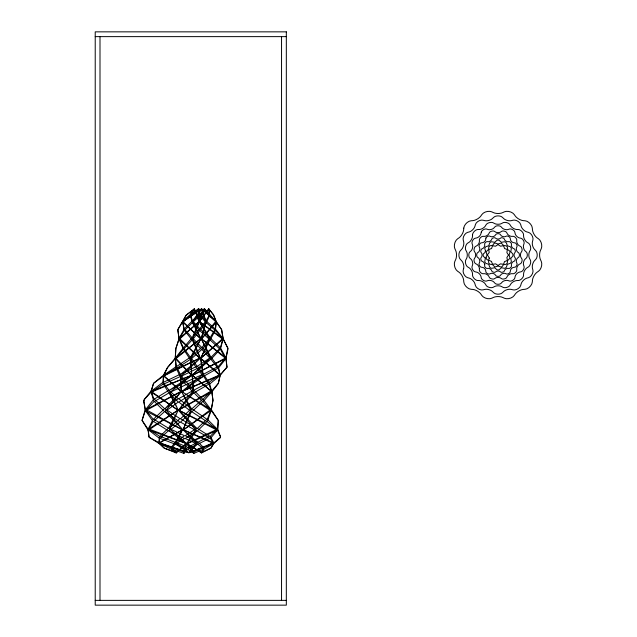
<?xml version="1.0" encoding="UTF-8"?>
<svg xmlns="http://www.w3.org/2000/svg" width="637" height="637" viewBox="0 0 637 637"><rect width="100%" height="100%" fill="white"/><g stroke="black" fill="none" stroke-linecap="round" stroke-linejoin="round"><path stroke-width="0.96" d="M178.041 410.156L177.978 409.567L178.049 410.252M200.695 358.504L203.115 376.387L186.442 384.549L193.441 392.83L178.798 402.098L191.315 411.621L180.51 422.164L196.65 430.883L179.029 410.881L178.758 409.814L193.481 390.21L192.175 375.241L210.759 357.365L197.47 366.156L203.107 374.245L200.719 358.297L209.517 339.059A1.935 0.924 74.7 0 0 209.055 336.304L199.922 322.577A1.545 1.003 86 0 1 199.731 320.642L204.405 308.579L209.215 314.001A1.29 0.971 19.9 0 1 209.39 315.036L206.587 319.925A1.29 0.884 66.5 0 0 207.049 321.789L214.542 328.302A1.29 1.163 -62.7 0 1 214.733 329.918L210.616 336.885A1.29 1.083 -61.8 0 0 210.72 338.438L219.502 346.934A1.29 1.075 -66 0 1 219.407 348.805L211.15 357.206L217.91 366.586L203.514 374.23L208.753 382.296L193.887 390.147L202.677 399.28L191.872 408.803L206.882 419.226L197.343 428.382L209.692 436.178L198.179 442.03L203.601 447.548L193.911 452.015L187.955 447.293L197.167 442.492L197.279 441.871L183.432 430.071L197.295 444.069L188.966 452.7L212.678 443.981L212.543 443.026L184.34 430.293L183.846 429.617L210.712 409.519L182.739 392.153L210.68 410.714L183.87 429.561L184.332 430.246L212.463 442.285L212.678 443.097L189.038 452.684L197.366 442.134L185.303 435.676L196.658 428.287L186.944 443.105L196.698 430.867L185.263 438.511L197.335 444.108L188.823 448.743A1.29 0.701 -11.3 0 0 188.448 449.818L193.911 453.361L202.725 449.595A1.29 0.669 -16.8 0 0 203.354 448.472L197.94 444.371M198.728 309.224L199.907 315.243A1.29 0.9 -17.5 0 1 199.564 316.063L193.115 321.932A1.29 1.035 -7 0 0 193.003 323.238L199.222 330.062A1.29 1.083 -21.9 0 1 199.182 331.407L192.302 339.951L201.666 349.625L190.574 359.483L197.04 368.568L180.518 376.634L200.265 358.344L180.526 374.405L197.048 366.179L190.662 357.253L201.658 347.38L192.294 337.793L200.297 358.225L192.278 339.832L199.047 322.051L198.728 309.224L190.949 314.997A1.29 0.852 -23.1 0 0 190.455 316.008L192.231 322.011A1.29 0.812 -40.9 0 1 191.761 323.19L184.507 330.42L192.048 339.983L183.544 349.307L190.256 359.475L176.409 368.473M212.941 400.315L211.803 390.879L218.356 383.355L220.099 375.01M211.205 410.499L218.252 420.436L217.671 430.405M145.316 409.392L142.059 420.38L148.118 429.195M180.215 374.277L163.247 382.391M211.11 409.782L203.084 399.16L211.588 390.919L209.207 382.152L220.044 374.675L218.316 366.45L225.848 357.731L220.784 348.415A1.29 0.812 -83.6 0 1 220.681 346.934L222.99 338.382L215.895 329.632A1.29 0.637 78.9 0 1 215.449 327.936L216.047 321.478L221.612 329.584L223.101 338.446L227.839 348.16L226 357.827L226.939 367.087L225.952 358.527L227.958 349.14A1.29 0.47 72.3 0 0 227.672 347.746L223.181 339.218L221.612 329.632L216.492 322.099L213.618 314.989L208.737 308.778L200.321 320.427A1.545 1.37 -65.7 0 0 200.599 322.545L222.846 339.258L201.26 357.803L222.751 338.478L200.719 322.577A1.545 1.513 32.1 0 1 200.321 320.427L208.737 309.033L213.323 314.535M220.091 375.344L226.939 367.079L226.828 367.461M217.687 430.453L220.593 437.078M209.103 384.437L220.004 375.663M204.405 308.579L200.4 313.802A1.29 0.908 32.2 0 0 200.615 315.012L205.305 320.116A1.29 1.25 -44.3 0 1 205.337 321.765L200.567 327.697A1.29 1.194 -55.6 0 0 200.647 329.433L209.27 337.092A1.29 1.17 -21.3 0 1 209.342 338.677L201.953 347.46L210.791 357.031L201.236 338.741L205.608 322.465A1.935 0.446 86.9 0 0 205.448 319.336L201.595 308.897L192.764 320.698L199.421 314.829A1.29 0.788 -30.5 0 0 199.891 313.858L198.728 308.579L190.949 314.073A1.29 0.94 -15.3 0 0 190.487 315.108L182.604 322.266L184.324 330.412L179.14 339.29L183.345 349.219L175.334 358.886L176.218 368.13L163.55 376.085L163.112 384M148.214 429.744L159.497 438.367M201.22 338.653L206.07 322.712L201.595 308.905L193.154 321.446A1.935 1.051 80 0 0 193.242 324.153L200.87 338.709L192.7 321.008L198.975 327.816A1.29 1.163 49.9 0 1 199.11 329.488L192.302 337.626L198.887 322.449A1.545 0.533 -80.4 0 0 199.19 320.801L198.728 308.579M208.737 309.033L209.597 314.901A1.29 0.589 50 0 0 210.274 316.048L215.712 321.343L201.642 308.905L215.091 320.881A1.935 1.807 -39.6 0 1 215.155 323.485L201.523 338.844L225.275 357.269L225.379 358.719L192.7 375.225L225.299 358.137L201.523 338.916L215.736 321.43A1.29 0.637 50.6 0 1 216.341 322.704L215.386 329.783A1.29 0.629 51.7 0 0 215.991 331.113L223.093 339.25L220.322 349.195L225.769 358.798M153.923 399.065L145.515 409.647L153.143 419.13L148.294 428.94L159.409 436.114L159.043 442.341M175.016 442.293L160.086 436.305L168.367 428.12L153.573 419.13L164.593 408.667L154.305 399.112L168.916 390.226M192.621 375.496L211.126 391.301L211.261 392.01L179.658 409.487L211.253 390.951L192.645 375.647M163.08 382.089L163.406 375.488M218.316 420.691L217.599 429.059L220.585 436.926M158.979 443.217L159.505 438.463M200.735 358.416L209.923 339.816L201.953 349.554L210.68 359.037L201.212 338.502M175.462 444.005L188.863 452.7L175.533 442.118L187.525 447.317M163.096 384.095L151.192 392.32L153.923 401.652L145.523 410.793L153.143 421.678L148.23 429.704M211.818 392.042L218.316 383.418M190.511 359.547L191.761 374.843L190.567 357.301L200.878 338.733L190.582 359.411M163.454 375.344L176.226 366.609L175.406 358.026L182.883 348.479A1.29 0.956 79.2 0 0 182.97 346.847L179.196 338.327L183.83 329.695A1.29 0.581 90 0 0 183.966 327.944L182.7 321.438L178.137 329.106A1.29 0.462 -87.3 0 0 177.922 330.555L179.101 338.398L175.844 348.558L175.271 358.09L167.539 367.509L163.398 376.085L153.7 383.203L163.375 375.273L167.467 367.605L175.223 358.878L175.86 348.479L179.053 339.187L177.898 330.332A1.29 0.406 -69 0 1 178.328 328.803L186.147 315.267L194.396 308.778L198.768 320.674A1.545 1.505 -37 0 1 198.274 322.378L179.411 338.39L199.859 358.209L179.355 339.242L198.33 322.378A1.545 1.282 80.9 0 0 198.72 320.554L194.396 309.033L186.824 314.606A1.29 0.414 -41.9 0 0 186.004 315.426L182.731 321.374L190.288 314.471L194.396 308.778M211.205 410.419L212.933 400.577L211.285 409.591L218.117 420.133M197.892 444.228L209.812 438.176L197.311 431.058L206.882 421.63L191.864 411.781L202.646 401.565L193.974 392.814L208.721 384.262L203.641 376.276L218.005 368.194L211.014 359.332L220.115 349.315L210.17 339.943L214.908 331.089A1.29 0.956 36.4 0 0 214.478 329.703L206.229 322.728L209.446 315.944A1.29 0.892 31 0 0 209.223 314.925L204.405 309.224L200.329 315.18A1.29 0.956 16.6 0 0 200.464 316.207L206.07 322.712L200.329 329.982A1.29 1.059 18.8 0 0 200.559 331.367L209.907 339.824L199.795 322.473A1.545 0.701 -79.9 0 1 199.851 320.419L204.405 309.224M220.107 375.838L218.364 383.323M151.088 391.325L163.048 382.208M175.008 444.252L171.648 448.488A1.29 0.597 14.3 0 0 172.476 449.443L183.918 453.361L186.307 444.005L183.918 452.015L172.691 448.09A1.29 0.82 20.5 0 1 171.799 446.736L174.984 442.389M213.666 443.543L204.143 449.117L201.539 452.955L187.827 444.228L201.539 452.421L210.879 448.153L213.586 443.065M153.485 383.554L150.937 392.352M151.08 390.991L153.565 383.378M220.115 374.962L226.756 367.573M211.086 409.87L207.296 419.226L217.328 429.107L210.345 436.202L213.538 442.484M201.539 452.421L203.904 447.564L213.562 442.532M151.041 391.078L144.384 399.327L143.731 401.103L144.296 399.566L150.889 392.424M213.69 443.782L211.014 448.114L201.539 452.955M194.396 309.033L190.535 315.108L192.438 320.658M213.61 443.026L220.41 437.484M225.721 358.862L218.364 368.13L220.076 375.281M183.918 452.015L187.509 447.548M214.072 443.368L220.378 437.563M183.918 453.361L187.182 449.818A1.29 0.645 10.4 0 0 186.553 448.886L175.501 444.124M149.297 437.356L159.115 443.535L164.091 448.082L176.29 452.955L185.494 444.379L185.24 443.041L148.819 428.908L177.317 410.642L177.444 409.766L177.174 410.777L148.803 429.975L185.566 443.28M149.369 437.436L159.003 442.659L164.465 448.241L176.29 452.421L185.574 444.26L185.582 443.328M95.224 36.627L286.324 36.627M95.224 600.373L286.324 600.373M176.29 452.955L171.321 449.133L159.035 443.36M176.29 452.421L171.098 447.62L159.059 442.46M193.911 452.015L187.143 444.124L193.911 453.361M175 444.093L159.967 438.36L168.367 430.803L153.549 421.463L164.569 411.621L154.385 401.517L168.869 392.973L163.454 384.191L180.167 376.618L176.425 368.528M163.279 382.542L168.885 390.099M213.403 314.67L216.023 321.446L210.377 315.243A1.29 0.438 54 0 1 209.573 313.866L208.737 308.778M210.401 438.487L213.666 443.384M149.042 437.086L148.134 429.242M180.191 374.15L176.529 366.554L190.312 357.285L184.181 348.757A1.29 1.019 71.9 0 1 184.141 347.006L192.071 337.745L185.104 329.894A1.29 1.155 50.8 0 1 185.072 328.174L192.454 320.73M175.573 442.094L184.475 435.724L169.124 428.375L185.837 442.906L186.322 444.013L185.948 443.105L168.964 430.883L184.539 438.59L175.509 443.893L182.477 429.688M183.313 429.816L183.281 429.84M151.096 391.429L153.907 398.969M209.119 384.477L211.651 391.898L203.076 401.66L211.038 410.746L207.336 421.678L217.352 430.214L210.377 438.423M148.071 430.174L142.075 420.388L145.308 410.722L143.763 401.127L145.316 409.288M182.461 429.593L175.494 441.974M211.818 392.113L212.941 400.084M148.095 430.238L148.994 436.982M178.758 410.188L196.722 428.303L180.526 418.772L191.347 408.699L178.726 398.706L193.369 390.306L186.315 381.866L203.06 374.23L181.927 391.452L202.924 376.674L203.012 376.069L197.462 368.512L210.68 359.236L192.215 375.217L193.521 392.822L178.742 410.061M281.546 36.627L281.546 600.373M100.001 36.627L100.001 600.373M165.094 411.574L182.373 429.274L165.126 408.795L179.921 418.62L169.044 428.398L168.956 427.674L178.026 410.443L168.988 430.915L179.929 422.148L165.079 411.598L181.242 391.612L180.597 376.602L185.813 384.756L169.585 392.583L191.235 375.814L191.745 374.827L191.211 375.75L169.402 390.258L185.845 381.953L180.526 374.405L181.203 391.644L165.118 408.548L178.241 398.762L169.338 390.577L177.962 409.599L169.346 393.355L169.538 392.639L169.498 393.276L178.264 402.09L165.102 411.534M183.177 429.306L183.241 429.696L191.395 408.707L181.848 391.986L191.379 411.661L183.185 429.234M186.952 443.304L187.127 444.093L186.952 443.304M485.999 257.436L486.469 259.06L488.483 260.605L488.754 263.009L489.845 264.204L492.417 264.562L494.893 266.975L498.094 266.107L501.064 267.014L502.147 266.561L503.493 264.681L506.033 264.331L507.267 263.185L507.585 260.668L509.998 258.192L509.13 254.991L510.038 252.021L509.584 250.938L507.745 249.664L507.355 247.052L506.264 245.85L503.628 245.46L501.215 243.087L498.094 243.955L495.045 243.047L493.993 243.477L492.624 245.38L490.036 245.747L488.882 246.822L488.523 249.393L486.127 251.798L486.979 255.15L486.007 257.38M182.493 391.628L182.747 392.161L182.986 390.967L219.327 375.089L219.606 374.309L201.411 358.846L201.292 357.771L201.3 358.79L219.47 374.97L219.582 375.687L182.97 390.943L182.564 391.699M187.533 443.567L187.835 444.188L187.995 442.882L216.405 429.664L216.739 429.012L179.586 410.658L179.666 409.44L179.753 410.785L216.771 430.039L216.508 430.644L187.533 443.567M180.781 391.309L180.661 391.763L180.781 391.309M182.891 322.211L200.567 338.637L183.074 321.781L182.899 322.147M489.312 258.073L488.738 259.45L489.073 260.358L491.509 261.449L492.21 263.567L493.11 264.22L495.658 263.877L498.054 265.478L500.459 263.877L503.007 264.22L503.899 263.567L504.472 261.576L506.614 260.859L507.339 259.729L506.885 257.491L508.501 255.031L506.901 252.626L507.243 250.078L506.614 249.202L504.56 248.573L503.883 246.471L502.752 245.747L500.578 246.216L497.991 244.584L495.594 246.201L493.11 245.842L492.21 246.495L491.597 248.526L489.495 249.202L488.786 250.285L489.24 252.507L487.743 254.235L487.616 255.278L489.312 258.073M163.9 376.252L180.741 391.07L164.051 375.854L199.843 358.169L164.235 374.906L163.908 376.188M485.49 250.675L484.956 252.578L483.515 253.741A1.33 0.446 90 0 0 483.18 255.031A1.33 0.446 90 0 0 483.515 256.321L485.346 258.439L484.813 261.186A1.33 0.446 60 0 0 485.171 262.468A1.33 0.446 60 0 0 486.103 263.415L488.746 264.339L489.67 266.983A1.33 0.446 30 0 0 490.617 267.914A1.33 0.446 30 0 0 491.899 268.273L494.646 267.747L496.764 269.57A1.33 0.446 0 0 0 498.054 269.913A1.33 0.446 0 0 0 499.344 269.57L501.462 267.747L504.209 268.273A1.33 0.446 -30 0 0 505.491 267.914A1.33 0.446 -30 0 0 506.439 266.983L507.363 264.339L510.006 263.415A1.33 0.446 -60 0 0 510.938 262.468A1.33 0.446 -60 0 0 511.296 261.186L510.77 258.439L512.602 256.321A1.33 0.446 90 0 0 512.936 255.031A1.33 0.446 90 0 0 512.602 253.741L510.77 251.623L511.296 248.876A1.33 0.446 60 0 0 510.938 247.594A1.33 0.446 60 0 0 510.006 246.646L507.434 245.794L506.439 243.079A1.33 0.446 30 0 0 505.491 242.148A1.33 0.446 30 0 0 504.209 241.789L501.462 242.315L499.344 240.483A1.33 0.446 0 0 0 498.054 240.149A1.33 0.446 0 0 0 496.764 240.483L494.646 242.315L491.899 241.789A1.33 0.446 -30 0 0 490.617 242.148A1.33 0.446 -30 0 0 489.67 243.079L488.746 245.723L486.103 246.646A1.33 0.446 -60 0 0 485.171 247.594A1.33 0.446 -60 0 0 484.813 248.876L485.49 250.675M175.589 358.91L190.949 374.596L190.996 375.519L152.084 391.803L151.686 392.408L177.452 409.782L151.917 391.843L151.678 391.182L190.901 375.639L190.933 374.54L175.629 357.978L200.559 338.86L175.589 358.878M479.39 268.503L479.366 270.255A2.659 1.155 45 0 0 480.593 272.493A2.659 1.155 45 0 0 482.83 273.719L484.582 273.695A2.659 0.868 30 0 1 486.835 274.467A2.659 0.868 30 0 1 488.627 276.028L489.479 277.565A2.659 1.155 15 0 0 491.668 278.879A2.659 1.155 15 0 0 494.216 278.831L495.721 277.931A2.659 0.868 0 0 1 498.054 277.477A2.659 0.868 0 0 1 500.387 277.931L501.9 278.831A2.659 1.155 -15 0 0 504.448 278.879A2.659 1.155 -15 0 0 506.63 277.565L507.482 276.028A2.659 0.868 -30 0 1 509.282 274.467A2.659 0.868 -30 0 1 511.527 273.695L513.287 273.719A2.659 1.155 -45 0 0 515.516 272.493A2.659 1.155 -45 0 0 516.75 270.255L516.718 268.503A2.659 0.868 -60 0 1 517.491 266.25A2.659 0.868 -60 0 1 519.051 264.459L520.588 263.607A2.659 1.155 -75 0 0 521.902 261.417A2.659 1.155 -75 0 0 521.854 258.869L520.955 257.364A2.659 0.868 90 0 1 520.501 255.031A2.659 0.868 90 0 1 520.955 252.698L521.854 251.185A2.659 1.155 75 0 0 521.902 248.637A2.659 1.155 75 0 0 520.588 246.455L519.051 245.603A2.659 0.868 60 0 1 517.491 243.804A2.659 0.868 60 0 1 516.718 241.558L516.75 239.799A2.659 1.155 45 0 0 515.516 237.569A2.659 1.155 45 0 0 513.287 236.335L511.527 236.367A2.659 0.868 30 0 1 509.282 235.594A2.659 0.868 30 0 1 507.482 234.034L506.63 232.497A2.659 1.155 15 0 0 504.448 231.183A2.659 1.155 15 0 0 501.9 231.231L500.387 232.131A2.659 0.868 0 0 1 498.054 232.585A2.659 0.868 0 0 1 495.721 232.131L494.216 231.231A2.659 1.155 -15 0 0 491.668 231.183A2.659 1.155 -15 0 0 489.479 232.497L488.627 234.034A2.659 0.868 -30 0 1 486.835 235.594A2.659 0.868 -30 0 1 484.582 236.367L482.83 236.335A2.659 1.155 -45 0 0 480.593 237.569A2.659 1.155 -45 0 0 479.366 239.799L479.39 241.558A2.659 0.868 -60 0 1 478.618 243.804A2.659 0.868 -60 0 1 477.057 245.603L475.521 246.455A2.659 1.155 -75 0 0 474.207 248.637A2.659 1.155 -75 0 0 474.254 251.185L475.154 252.698A2.659 0.868 90 0 1 475.608 255.031A2.659 0.868 90 0 1 475.154 257.364L474.254 258.869A2.659 1.155 75 0 0 474.207 261.417A2.659 1.155 75 0 0 475.521 263.607L477.057 264.459A2.659 0.868 60 0 1 478.618 266.25A2.659 0.868 60 0 1 479.39 268.503M159.871 442.436L160.261 443.034L188.783 452.684L159.991 443.631L160.11 442.739L181.481 430.421L181.792 429.442L146.032 409.615L180.677 391.707L146.088 410.475L146.327 411.215L181.784 429.442L181.481 430.373L159.871 442.397M183.034 321.558L201.499 308.905L183.034 321.558M181.879 391.922L181.991 391.444L181.832 391.938M472.566 234.687L472.519 236.391A4.148 1.6 -60 0 1 469.143 242.235L467.693 243.127A4.148 2.15 -75 0 0 465.679 246.352A4.148 2.15 -75 0 0 465.814 250.158L466.618 251.655A4.148 1.6 90 0 1 466.618 258.407L465.814 259.904A4.148 2.15 75 0 0 465.679 263.702A4.148 2.15 75 0 0 467.693 266.935L469.143 267.827A4.148 1.6 60 0 1 472.519 273.671L472.566 275.367A4.148 2.15 45 0 0 474.358 278.727A4.148 2.15 45 0 0 477.718 280.519L479.414 280.567A4.148 1.6 30 0 1 485.259 283.943L486.15 285.392A4.148 2.15 15 0 0 489.383 287.406A4.148 2.15 15 0 0 493.181 287.271L494.678 286.467A4.148 1.6 0 0 1 501.43 286.467L502.927 287.271A4.148 2.15 -15 0 0 506.733 287.406A4.148 2.15 -15 0 0 509.958 285.392L510.85 283.943A4.148 1.6 -30 0 1 516.695 280.567L518.399 280.519A4.148 2.15 -45 0 0 521.759 278.727A4.148 2.15 -45 0 0 523.542 275.367L523.59 273.671A4.148 1.6 -60 0 1 526.966 267.827L528.415 266.935A4.148 2.15 -75 0 0 530.43 263.702A4.148 2.15 -75 0 0 530.295 259.904L529.49 258.407A4.148 1.6 90 0 1 529.49 251.655L530.295 250.158A4.148 2.15 75 0 0 530.43 246.352A4.148 2.15 75 0 0 528.415 243.127L526.966 242.235A4.148 1.6 60 0 1 523.59 236.391L523.542 234.687A4.148 2.15 45 0 0 521.759 231.327A4.148 2.15 45 0 0 518.399 229.543L516.695 229.495A4.148 1.6 30 0 1 510.85 226.119L509.958 224.67A4.148 2.15 15 0 0 506.733 222.655A4.148 2.15 15 0 0 502.927 222.791L501.43 223.595A4.148 1.6 0 0 1 494.678 223.595L493.181 222.791A4.148 2.15 -15 0 0 489.383 222.655A4.148 2.15 -15 0 0 486.15 224.67L485.259 226.119A4.148 1.6 -30 0 1 479.414 229.495L477.718 229.543A4.148 2.15 -45 0 0 474.358 231.327A4.148 2.15 -45 0 0 472.566 234.687M484.725 264.546L484.653 266.131A1.704 0.581 45 0 0 485.513 267.572A1.704 0.581 45 0 0 486.955 268.432L488.539 268.36A1.704 0.438 30 0 1 490.044 268.91A1.704 0.438 30 0 1 491.27 269.937L492.003 271.346A1.704 0.581 15 0 0 493.468 272.158A1.704 0.581 15 0 0 495.14 272.19L496.478 271.33A1.704 0.438 0 0 1 498.054 271.059A1.704 0.438 0 0 1 499.631 271.33L500.969 272.19A1.704 0.581 -15 0 0 502.649 272.158A1.704 0.581 -15 0 0 504.106 271.346L504.838 269.937A1.704 0.438 -30 0 1 506.065 268.91A1.704 0.438 -30 0 1 507.57 268.36L509.162 268.432A1.704 0.581 -45 0 0 510.595 267.572A1.704 0.581 -45 0 0 511.455 266.131L511.384 264.546A1.704 0.438 -60 0 1 511.933 263.041A1.704 0.438 -60 0 1 512.96 261.815L514.37 261.082A1.704 0.581 -75 0 0 515.19 259.617A1.704 0.581 -75 0 0 515.214 257.945L514.354 256.607A1.704 0.438 90 0 1 514.083 255.031A1.704 0.438 90 0 1 514.354 253.454L515.214 252.117A1.704 0.581 75 0 0 515.19 250.437A1.704 0.581 75 0 0 514.37 248.979L512.96 248.247A1.704 0.438 60 0 1 511.933 247.021A1.704 0.438 60 0 1 511.384 245.516L511.455 243.923A1.704 0.581 45 0 0 510.595 242.49A1.704 0.581 45 0 0 509.162 241.63L507.57 241.702A1.704 0.438 30 0 1 506.065 241.152A1.704 0.438 30 0 1 504.838 240.125L504.106 238.716A1.704 0.581 15 0 0 502.649 237.896A1.704 0.581 15 0 0 500.969 237.872L499.631 238.732A1.704 0.438 0 0 1 498.054 239.002A1.704 0.438 0 0 1 496.478 238.732L495.14 237.872A1.704 0.581 -15 0 0 493.468 237.896A1.704 0.581 -15 0 0 492.003 238.716L491.27 240.125A1.704 0.438 -30 0 1 490.044 241.152A1.704 0.438 -30 0 1 488.539 241.702L486.955 241.63A1.704 0.581 -45 0 0 485.513 242.49A1.704 0.581 -45 0 0 484.653 243.923L484.725 245.516A1.704 0.438 -60 0 1 484.176 247.021A1.704 0.438 -60 0 1 483.149 248.247L481.739 248.979A1.704 0.581 -75 0 0 480.927 250.437A1.704 0.581 -75 0 0 480.895 252.117L481.755 253.454A1.704 0.438 90 0 1 482.026 255.031A1.704 0.438 90 0 1 481.755 256.607L480.895 257.945A1.704 0.581 75 0 0 480.927 259.617A1.704 0.581 75 0 0 481.739 261.082L483.149 261.815A1.704 0.438 60 0 1 484.176 263.041A1.704 0.438 60 0 1 484.725 264.546M463.784 228.11L463.68 229.638A6.537 2.946 -60 0 1 458.879 237.959L457.605 238.811A6.322 3.806 -75 0 0 454.914 248.844L455.59 250.23A6.537 2.946 90 0 1 455.59 259.832L454.914 261.21A6.322 3.806 75 0 0 457.605 271.243L458.879 272.103A6.537 2.946 60 0 1 463.68 280.423L463.784 281.952A6.322 3.806 45 0 0 471.133 289.302L472.662 289.405A6.537 2.946 30 0 1 480.983 294.206L481.843 295.48A6.322 3.806 15 0 0 491.875 298.172L493.253 297.495A6.537 2.946 0 0 1 502.856 297.495L504.241 298.172A6.322 3.806 -15 0 0 514.274 295.48L515.134 294.206A6.537 2.946 -30 0 1 523.447 289.405L524.976 289.302A6.322 3.806 -45 0 0 532.325 281.952L532.428 280.423A6.537 2.946 -60 0 1 537.238 272.103L538.504 271.243A6.322 3.806 -75 0 0 541.195 261.21L540.526 259.832A6.537 2.946 90 0 1 540.526 250.23L541.195 248.844A6.322 3.806 75 0 0 538.504 238.811L537.238 237.959A6.537 2.946 60 0 1 532.428 229.638L532.325 228.11A6.322 3.806 45 0 0 524.976 220.76L523.447 220.657A6.537 2.946 30 0 1 515.134 215.847L514.274 214.581A6.322 3.806 15 0 0 504.241 211.89L502.856 212.559A6.537 2.946 0 0 1 493.253 212.559L491.875 211.89A6.322 3.806 -15 0 0 481.843 214.581L480.983 215.847A6.537 2.946 -30 0 1 472.662 220.657L471.133 220.76A6.322 3.806 -45 0 0 463.784 228.11M485.927 238.079L485.625 239.854A2.15 0.717 -45 0 1 484.542 241.519A2.15 0.717 -45 0 1 482.878 242.601L481.102 242.904A2.15 0.916 -60 0 0 479.565 244.353A2.15 0.916 -60 0 0 479.08 246.415L479.701 248.104A2.15 0.717 -75 0 1 479.589 250.086A2.15 0.717 -75 0 1 478.698 251.854L477.312 253.008A2.15 0.916 90 0 0 476.707 255.031A2.15 0.916 90 0 0 477.312 257.053L478.698 258.208A2.15 0.717 75 0 1 479.589 259.976A2.15 0.717 75 0 1 479.701 261.958L479.08 263.646A2.15 0.916 60 0 0 479.565 265.709A2.15 0.916 60 0 0 481.102 267.158L482.878 267.46A2.15 0.717 45 0 1 484.542 268.543A2.15 0.717 45 0 1 485.625 270.207L485.927 271.983A2.15 0.916 30 0 0 487.377 273.52A2.15 0.916 30 0 0 489.439 274.006L491.127 273.384A2.15 0.717 15 0 1 493.11 273.496A2.15 0.717 15 0 1 494.877 274.396L496.032 275.773A2.15 0.916 0 0 0 498.054 276.378A2.15 0.916 0 0 0 500.085 275.773L501.231 274.396A2.15 0.717 -15 0 1 502.999 273.496A2.15 0.717 -15 0 1 504.982 273.384L506.67 274.006A2.15 0.916 -30 0 0 508.732 273.52A2.15 0.916 -30 0 0 510.181 271.983L510.484 270.207A2.15 0.717 -45 0 1 511.575 268.543A2.15 0.717 -45 0 1 513.239 267.46L515.007 267.158A2.15 0.916 -60 0 0 516.543 265.709A2.15 0.916 -60 0 0 517.029 263.646L516.408 261.958A2.15 0.717 -75 0 1 516.519 259.976A2.15 0.717 -75 0 1 517.419 258.208L518.797 257.053A2.15 0.916 90 0 0 519.41 255.031A2.15 0.916 90 0 0 518.797 253.008L517.419 251.854A2.15 0.717 75 0 1 516.519 250.086A2.15 0.717 75 0 1 516.408 248.104L517.029 246.415A2.15 0.916 60 0 0 516.543 244.353A2.15 0.916 60 0 0 515.007 242.904L513.239 242.601A2.15 0.717 45 0 1 511.575 241.519A2.15 0.717 45 0 1 510.484 239.854L510.181 238.079A2.15 0.916 30 0 0 508.732 236.542A2.15 0.916 30 0 0 506.67 236.056L504.982 236.677A2.15 0.717 15 0 1 502.999 236.566A2.15 0.717 15 0 1 501.231 235.666L500.085 234.289A2.15 0.916 0 0 0 498.054 233.675A2.15 0.916 0 0 0 496.032 234.289L494.877 235.666A2.15 0.717 -15 0 1 493.11 236.566A2.15 0.717 -15 0 1 491.127 236.677L489.439 236.056A2.15 0.916 -30 0 0 487.377 236.542A2.15 0.916 -30 0 0 485.927 238.079M481.301 232.059L480.895 233.867A3.336 1.322 -45 0 1 476.89 237.864L475.083 238.278A3.336 1.704 -60 0 0 472.726 240.404A3.336 1.704 -60 0 0 472.065 243.509L472.606 245.285A3.336 1.322 -75 0 1 471.149 250.747L469.78 252.013A3.336 1.704 90 0 0 468.808 255.031A3.336 1.704 90 0 0 469.78 258.049L471.149 259.315A3.336 1.322 75 0 1 472.606 264.777L472.065 266.553A3.336 1.704 60 0 0 472.726 269.65A3.336 1.704 60 0 0 475.083 271.784L476.89 272.19A3.336 1.322 45 0 1 480.895 276.195L481.301 278.003A3.336 1.704 30 0 0 483.435 280.36A3.336 1.704 30 0 0 486.533 281.028L488.308 280.479A3.336 1.322 15 0 1 493.771 281.936L495.037 283.306A3.336 1.704 0 0 0 498.054 284.277A3.336 1.704 0 0 0 501.072 283.306L502.338 281.936A3.336 1.322 -15 0 1 507.8 280.479L509.576 281.028A3.336 1.704 -30 0 0 512.681 280.36A3.336 1.704 -30 0 0 514.807 278.003L515.222 276.195A3.336 1.322 -45 0 1 519.219 272.19L521.026 271.784A3.336 1.704 -60 0 0 523.383 269.65A3.336 1.704 -60 0 0 524.052 266.553L523.503 264.777A3.336 1.322 -75 0 1 524.968 259.315L526.329 258.049A3.336 1.704 90 0 0 527.301 255.031A3.336 1.704 90 0 0 526.329 252.013L524.968 250.747A3.336 1.322 75 0 1 523.503 245.285L524.052 243.509A3.336 1.704 60 0 0 523.383 240.404A3.336 1.704 60 0 0 521.026 238.278L519.219 237.864A3.336 1.322 45 0 1 515.222 233.867L514.807 232.059A3.336 1.704 30 0 0 512.681 229.702A3.336 1.704 30 0 0 509.576 229.033L507.8 229.583A3.336 1.322 15 0 1 502.338 228.118L501.072 226.756A3.336 1.704 0 0 0 498.054 225.785A3.336 1.704 0 0 0 495.037 226.756L493.771 228.118A3.336 1.322 -15 0 1 488.308 229.583L486.533 229.033A3.336 1.704 -30 0 0 483.435 229.702A3.336 1.704 -30 0 0 481.301 232.059M463.664 268.368L463.218 270.072A5.12 3.042 60 0 0 467.606 277.684L469.31 278.146A5.12 2.365 45 0 1 474.939 283.776L475.409 285.48A5.12 3.042 30 0 0 483.013 289.867L484.717 289.421A5.12 2.365 15 0 1 492.409 291.483L493.667 292.725A5.12 3.042 0 0 0 502.45 292.725L503.7 291.483A5.12 2.365 -15 0 1 511.392 289.421L513.096 289.867A5.12 3.042 -30 0 0 520.708 285.48L521.17 283.776A5.12 2.365 -45 0 1 526.799 278.146L528.503 277.684A5.12 3.042 -60 0 0 532.898 270.072L532.444 268.368A5.12 2.365 -75 0 1 534.507 260.676L535.749 259.426A5.12 3.042 90 0 0 535.749 250.636L534.507 249.386A5.12 2.365 75 0 1 532.444 241.694L532.898 239.99A5.12 3.042 60 0 0 528.503 232.378L526.799 231.916A5.12 2.365 45 0 1 521.17 226.286L520.708 224.582A5.12 3.042 30 0 0 513.096 220.195L511.392 220.641A5.12 2.365 15 0 1 503.7 218.579L502.45 217.336A5.12 3.042 0 0 0 493.667 217.336L492.409 218.579A5.12 2.365 -15 0 1 484.717 220.641L483.013 220.195A5.12 3.042 -30 0 0 475.409 224.582L474.939 226.286A5.12 2.365 -45 0 1 469.31 231.916L467.606 232.378A5.12 3.042 -60 0 0 463.218 239.99L463.664 241.694A5.12 2.365 -75 0 1 461.602 249.386L460.36 250.636A5.12 3.042 90 0 0 460.36 259.426L461.602 260.676A5.12 2.365 75 0 1 463.664 268.368M286.324 31.85L95.224 31.85L95.224 605.15L286.324 605.15L286.324 31.85"/></g></svg>
